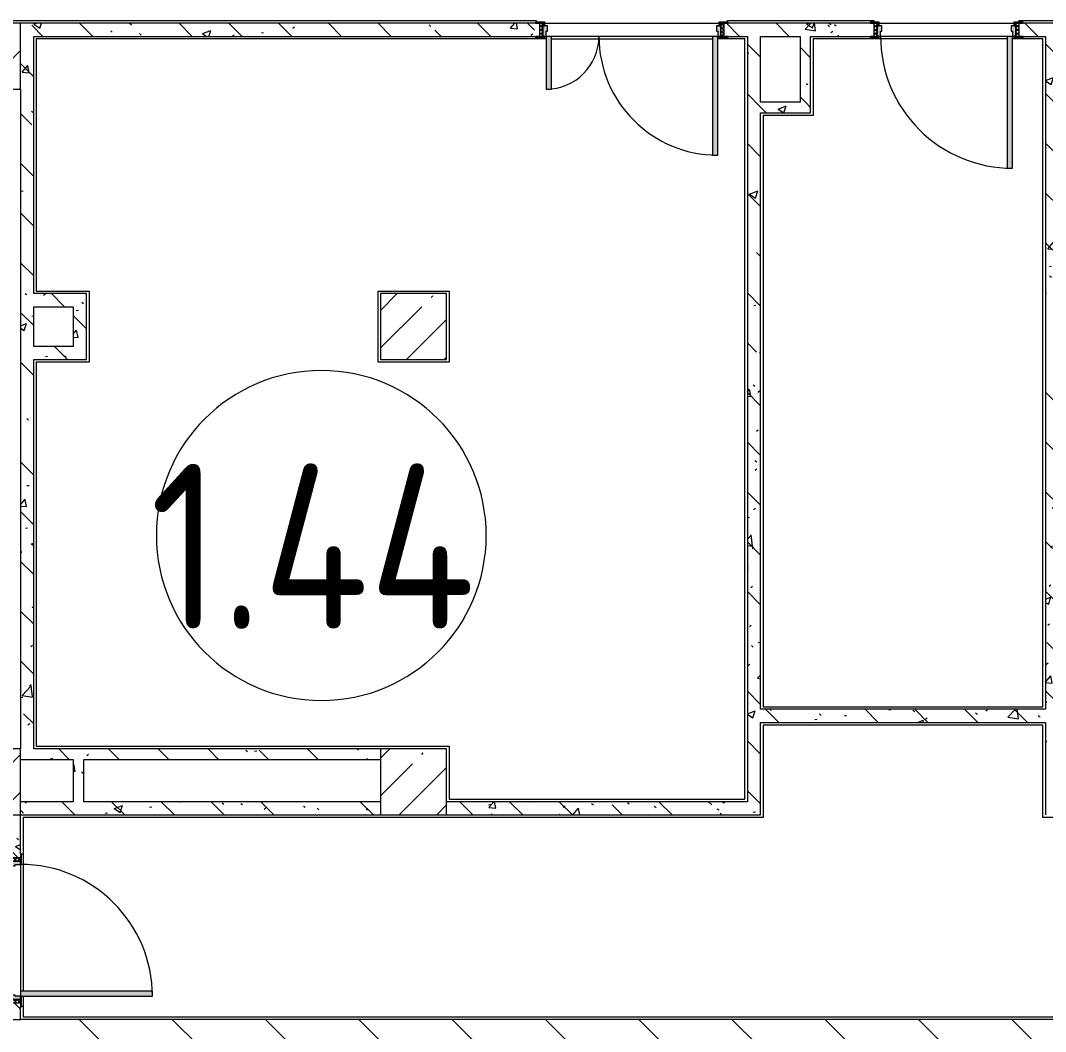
# Model space of a CAD drawing. Header units: millimetres. Extents: x 3991 to 282775, y -8553 to 29560.
# Drawn here: x 219625 to 227395, y 13509 to 21170 of the extents above; entities that cross this region are included whole.
import ezdxf

# ---------------------------------------------------------------- set-up
doc = ezdxf.new("R2010")
doc.units = ezdxf.units.MM
for name, color, linetype, lineweight in [('A-AREA-IDEN', 7, 'Continuous', 9), ('A-WALL', 7, 'Continuous', 9), ('I-WALL-3', 7, 'Continuous', 5), ('S-COLS', 7, 'Continuous', 5)]:
    doc.layers.add(name, color=color, linetype=linetype, lineweight=lineweight)
for name, color, linetype, lineweight, true_color in [('A-DOOR-3', 7, 'Continuous', 5, 0xaaaaaa), ('A-DOOR-4', 7, 'Continuous', 5, 0xe2e2e2), ('A-DOOR-FRAM-2', 7, 'Continuous', 5, 0xe2e2e2), ('A-DOOR-FRAM-3', 7, 'Continuous', 5, 0xaaaaaa), ('A-FLOR-1', 7, 'Continuous', 5, 0xaaaaaa), ('I-WALL-4', 7, 'Continuous', 5, 0x787878)]:
    doc.layers.add(name, color=color, linetype=linetype, lineweight=lineweight, true_color=true_color)
doc.styles.add('GOST Common_3', font='GOST_Common.ttf', dxfattribs={"width": 0.9, "height": 1250})
pattern_1 = [(135, (148815.1, 0), (-377.1708, -377.1708), [533.4, -88.9, 17.78, -88.9]), (135, (148815.1, 376.94), (-377.1708, -377.1708), []), (50, (148815.1, 0), (637.6445, -55.7866), [66.675, -733.425]), (355, (148815.1, 0), (-123.3494, 668.699), [53.34, -586.74]), (100.451, (148868.2, -4.65), (514.299, 612.908), [56.665, -623.315]), (46.184, (148815.1, 177.8), (948.7764, -147.15), [100.012, -1100.137]), (96.636, (148894.15, 165.5), (830.909, 865.997), [84.998, -934.973]), (351.184, (148815.1, 177.8), (830.918, 865.988), [80.01, -880.11]), (21, (148904, 133.35), (530.6506, -357.9283), [66.675, -733.425]), (326, (148904, 133.35), (216.308, 644.6585), [53.34, -586.74]), (71.451, (148948.2, 103.5), (746.9596, 286.7243), [56.665, -623.315]), (37.5, (148815.09, 0), (10.81053, 295.9426), [16.764, -562.864, 16.764, -578.866, -588.962]), (37.5, (148815.09, 0), (10.81053, 295.9426), [-1175.258, 16.764, -572.198]), (7.5, (148815.1, 0), (233.8692, 350.6318), [16.764, -322.834, 16.764, -549.529, -224.472]), (7.5, (148815.1, 0), (233.8692, 350.6318), [-905.891, 16.764, -207.708]), (327.5, (148616.84, 0), (474.5678, -20.0513), [16.764, -205.486, 16.764, -676.656, -920.115]), (327.5, (148616.84, 0), (474.5678, -20.0513), [-915.67, 16.764, -903.351]), (317.5, (148527.94, 0), (518.4522, 88.9934), [16.764, -272.161, 16.764, -443.738, -653.415]), (317.5, (148527.94, 0), (518.4522, 88.9934), [-749.427, 16.764, -636.651])]
pattern_2 = [(135, (1751.41, 114.685), (-14.14214, -14.14214), []), (225, (1751.41, 114.685), (14.14214, -14.14214), [])]
pattern_3 = [(45, (-371.384, 114.685), (-14.1421, 14.1421), []), (135, (-371.384, 114.685), (-14.1421, -14.1421), [])]

# ---------------------------------------------------------------- blocks, each defined once
blk = doc.blocks.new('110_Дверь_СКБ_2Ст - Д-10а_п__ СОШ_Дв_1450x2100h_Горячий цех 2-32185694-Общий план 1 этажа с размещением фрагментов 1_1-1_9')
at = {"layer": 'A-DOOR-3'}
h = blk.add_hatch(dxfattribs=at)
h.set_pattern_fill('FP_95', color=256, style=0, pattern_type=2)
h.set_pattern_definition([(135, (1601.41, 114.685), (-14.14214, -14.14214), []), (225, (1601.41, 114.685), (14.14214, -14.14214), [])])
h.paths.add_polyline_path([(712.5, 50), (687.5, 50), (687.5, -50), (712.5, -50)])
at = {"layer": 'A-DOOR-4'}
for points in [[(-637.5, 950), (-637.5, 50), (-597.5, 50), (-597.5, 950)], [(622.5, 450), (622.5, 50), (662.5, 50), (662.5, 450)]]:
    blk.add_hatch(color=256, dxfattribs=at).paths.add_polyline_path(points)
h = blk.add_hatch(color=256, dxfattribs=at)
h.paths.add_polyline_path([(662.5, 50), (662.5, 10), (652.5, 10), (652.5, -30), (687.5, -30), (687.5, 50), (672.5, 50)])
h.paths.add_polyline_path([(-647.5, 50), (-662.5, 50), (-662.5, -30), (-627.5, -30), (-627.5, 10), (-637.5, 10), (-637.5, 50)])
at = {"layer": 'A-DOOR-FRAM-2'}
for points in [[(-711.5, 58), (-717.5, 58), (-717.5, 50), (-647.5, 50), (-647.5, 58), (-695.1, 58)], [(742.5, 58), (672.5, 58), (672.5, 50), (742.5, 50)], [(-695.1, -50), (-717.5, -50), (-717.5, -58), (-647.5, -58), (-647.5, -50), (-687.5, -50)], [(-662.5, -30), (-662.5, -50), (-647.5, -50), (-647.5, -30)], [(672.5, -30), (672.5, -50), (687.5, -50), (687.5, -30)], [(672.5, -50), (672.5, -58), (742.5, -58), (737.5, -50), (687.5, -50)]]:
    blk.add_hatch(color=256, dxfattribs=at).paths.add_polyline_path(points)
at = {"layer": 'A-DOOR-FRAM-3'}
h = blk.add_hatch(dxfattribs=at)
h.set_pattern_fill('FP_96', color=256, style=0, pattern_type=2)
h.set_pattern_definition([(45, (-521.384, 114.685), (-14.1421, 14.1421), []), (135, (-521.384, 114.685), (-14.1421, -14.1421), [])])
h.paths.add_polyline_path([(-687.5, 50), (-687.5, -50), (-662.5, -50), (-662.5, 50)])
at = {"layer": 'A-DOOR-3'}
for p, q in [((-637.5, 950), (-637.5, 50)), ((-597.5, 950), (-637.5, 950)), ((-597.5, 50), (-597.5, 950)), ((662.5, 450), (622.5, 450)), ((622.5, 450), (622.5, 50)), ((662.5, 50), (662.5, 450)), ((-637.5, 50), (-597.5, 50)), ((622.5, 50), (662.5, 50))]:
    blk.add_line(p, q, dxfattribs=at)
for centre, radius, start, end in [((-637.5, 50), 900, 0, 90), ((662.5, 50), 400, 90, 180)]:
    blk.add_arc(centre, radius, start, end, dxfattribs=at)
at = {"layer": 'A-DOOR-FRAM-3'}
for p, q in [((-647.5, 58), (-717.5, 58)), ((-717.5, 58), (-717.5, 50)), ((-717.5, 50), (-647.5, 50)), ((-662.5, 50), (-687.5, 50)), ((-687.5, 50), (-687.5, -50)), ((-637.5, 50), (-662.5, 50)), ((-662.5, 50), (-662.5, -30)), ((-662.5, -50), (-662.5, 50)), ((-647.5, 50), (-647.5, 58)), ((-637.5, 10), (-637.5, 50)), ((-627.5, 10), (-637.5, 10)), ((-627.5, -30), (-627.5, 10)), ((662.5, 10), (652.5, 10)), ((652.5, 10), (652.5, -30)), ((662.5, 50), (662.5, 10)), ((687.5, 50), (662.5, 50)), ((742.5, 58), (672.5, 58)), ((672.5, 58), (672.5, 50)), ((672.5, 50), (742.5, 50)), ((687.5, -30), (687.5, 50)), ((712.5, 50), (687.5, 50)), ((687.5, 50), (687.5, -50)), ((712.5, -50), (712.5, 50)), ((742.5, 50), (742.5, 58)), ((-647.5, -50), (-717.5, -50)), ((-717.5, -50), (-717.5, -58)), ((-717.5, -58), (-647.5, -58)), ((-687.5, -50), (-662.5, -50)), ((-662.5, -30), (-627.5, -30)), ((-647.5, -30), (-662.5, -30)), ((-662.5, -30), (-662.5, -50)), ((-662.5, -50), (-647.5, -50)), ((-647.5, -50), (-647.5, -30)), ((-647.5, -58), (-647.5, -50)), ((652.5, -30), (687.5, -30)), ((687.5, -30), (672.5, -30)), ((672.5, -30), (672.5, -50)), ((672.5, -50), (687.5, -50)), ((742.5, -50), (672.5, -50)), ((672.5, -50), (672.5, -58)), ((672.5, -58), (742.5, -58)), ((687.5, -50), (687.5, -30)), ((687.5, -50), (712.5, -50)), ((742.5, -58), (742.5, -50))]:
    blk.add_line(p, q, dxfattribs=at)
blk = doc.blocks.new('110_Дверь_СКБ_1Ст_Внутренняя1 - Д-11п 1100x2100h_кладовые _все__ коридор _между помещениями блока столовой__ моечные _все_ 2-32102277-Общий план 1 этажа с размещением фрагментов 1_1-1_9')
at = {"layer": 'A-DOOR-3'}
h = blk.add_hatch(dxfattribs=at)
h.set_pattern_fill('FP_51', color=256, style=0, pattern_type=2)
h.set_pattern_definition(pattern_2)
h.paths.add_polyline_path([(537.5, -50), (562.5, -50), (562.5, 50), (537.5, 50), (537.5, -0.1)])
at = {"layer": 'A-DOOR-4'}
h = blk.add_hatch(color=256, dxfattribs=at)
h.paths.add_polyline_path([(-477.5, -30), (-477.5, 10), (-487.5, 10), (-487.5, 50), (-512.5, 50), (-512.5, -30), (-487.5, -30)])
h.paths.add_polyline_path([(512.5, -30), (537.5, -30), (537.5, 50), (512.5, 50), (512.5, 10), (502.5, 10), (502.5, -30)])
at = {"layer": 'A-DOOR-FRAM-2'}
for points in [[(-487.5, 50), (-447.5, 50), (-447.5, 1050), (-487.5, 1050), (-487.5, 70)], [(-537.5, 50), (-497.5, 50), (-497.5, 58), (-567.5, 58), (-567.5, 50)], [(592.5, 50), (592.5, 58), (522.5, 58), (522.5, 50), (562.5, 50)], [(-567.5, -58), (-497.5, -58), (-497.5, -50), (-567.5, -50)], [(-512.5, -50), (-497.5, -50), (-497.5, -30), (-512.5, -30)], [(522.5, -50), (537.5, -50), (537.5, -30), (522.5, -30)], [(592.5, -58), (592.5, -50), (522.5, -50), (522.5, -58), (562.5, -58)]]:
    blk.add_hatch(color=256, dxfattribs=at).paths.add_polyline_path(points)
at = {"layer": 'A-DOOR-FRAM-3'}
h = blk.add_hatch(dxfattribs=at)
h.set_pattern_fill('FP_56', color=256, style=0, pattern_type=2)
h.set_pattern_definition(pattern_3)
h.paths.add_polyline_path([(-537.5, -50), (-512.5, -50), (-512.5, 50), (-537.5, 50), (-537.5, -0.1)])
at = {"layer": 'A-DOOR-3'}
for p, q in [((-487.5, 1050), (-487.5, 50)), ((-447.5, 1050), (-487.5, 1050)), ((-447.5, 50), (-447.5, 1050)), ((-487.5, 50), (-447.5, 50))]:
    blk.add_line(p, q, dxfattribs=at)
blk.add_arc((-487.5, 50), 1000, 360, 90, dxfattribs=at)
at = {"layer": 'A-DOOR-FRAM-3'}
for p, q in [((-497.5, 58), (-567.5, 58)), ((-567.5, 58), (-567.5, 50)), ((-567.5, 50), (-497.5, 50)), ((-512.5, 50), (-537.5, 50)), ((-537.5, 50), (-537.5, -50)), ((-487.5, 50), (-512.5, 50)), ((-512.5, 50), (-512.5, -30)), ((-512.5, -50), (-512.5, 50)), ((-497.5, 50), (-512.5, 50)), ((-512.5, 50), (-512.5, 49)), ((-512.5, 49), (-497.5, 49)), ((-497.5, 50), (-497.5, 58)), ((-497.5, 49), (-497.5, 50)), ((-487.5, 10), (-487.5, 50)), ((-477.5, 10), (-487.5, 10)), ((-477.5, -30), (-477.5, 10)), ((512.5, 10), (502.5, 10)), ((502.5, 10), (502.5, -30)), ((512.5, 50), (512.5, 10)), ((537.5, 50), (512.5, 50)), ((592.5, 58), (522.5, 58)), ((522.5, 58), (522.5, 50)), ((537.5, 50), (522.5, 50)), ((522.5, 50), (522.5, 49)), ((522.5, 50), (592.5, 50)), ((522.5, 49), (537.5, 49)), ((537.5, -30), (537.5, 50)), ((562.5, 50), (537.5, 50)), ((537.5, 50), (537.5, -50)), ((537.5, 49), (537.5, 50)), ((562.5, -50), (562.5, 50)), ((592.5, 50), (592.5, 58)), ((-497.5, -50), (-567.5, -50)), ((-567.5, -50), (-567.5, -58)), ((-567.5, -58), (-497.5, -58)), ((-537.5, -50), (-512.5, -50)), ((-512.5, -30), (-477.5, -30)), ((-497.5, -30), (-512.5, -30)), ((-512.5, -30), (-512.5, -50)), ((-512.5, -50), (-497.5, -50)), ((-497.5, -50), (-497.5, -30)), ((-497.5, -58), (-497.5, -50)), ((502.5, -30), (537.5, -30)), ((537.5, -30), (522.5, -30)), ((522.5, -30), (522.5, -50)), ((522.5, -50), (537.5, -50)), ((592.5, -50), (522.5, -50)), ((522.5, -50), (522.5, -58)), ((522.5, -58), (592.5, -58)), ((537.5, -50), (537.5, -30)), ((537.5, -50), (562.5, -50)), ((592.5, -58), (592.5, -50))]:
    blk.add_line(p, q, dxfattribs=at)
blk = doc.blocks.new('BSC_Колонна _Прямоугольная - 500х500-V178-Общий план 1 этажа с размещением фрагментов 1_1-1_9')
at = {"layer": 'S-COLS'}
h = blk.add_hatch(dxfattribs=at)
h.set_pattern_fill('FP_131', color=256, style=0, pattern_type=2)
h.set_pattern_definition([(45, (-70560, -15400), (-285.1231, 285.1231), []), (45, (-70274.88, -15400), (-285.1231, 285.1231), [504.031, -100.806, 16.764, -84.042])])
h.paths.add_polyline_path([(-250, -250), (250, -250), (250, 250), (-250, 250), (-250, 124.8)])
for p, q in [((250, 250), (-250, 250)), ((-250, 250), (-250, -250)), ((250, -250), (250, 250)), ((-250, -250), (250, -250))]:
    blk.add_line(p, q, dxfattribs=at)
blk = doc.blocks.new('BSC_Колонна _Прямоугольная - 500х500-V179-Общий план 1 этажа с размещением фрагментов 1_1-1_9')
at = {"layer": 'S-COLS'}
h = blk.add_hatch(dxfattribs=at)
h.set_pattern_fill('FP_132', color=256, style=0, pattern_type=2)
h.set_pattern_definition([(45, (-73790, -15400), (-285.1231, 285.1231), []), (45, (-73504.88, -15400), (-285.1231, 285.1231), [504.031, -100.806, 16.764, -84.042])])
h.paths.add_polyline_path([(-250, -250), (250, -250), (250, 250), (-250, 250), (-250, -194.7)])
for p, q in [((250, 250), (-250, 250)), ((-250, 250), (-250, -250)), ((250, -250), (250, 250)), ((-250, -250), (250, -250))]:
    blk.add_line(p, q, dxfattribs=at)
blk = doc.blocks.new('BSC_Колонна _Прямоугольная - 500х500-V196-Общий план 1 этажа с размещением фрагментов 1_1-1_9')
at = {"layer": 'S-COLS'}
h = blk.add_hatch(dxfattribs=at)
h.set_pattern_fill('FP_144', color=256, style=0, pattern_type=2)
h.set_pattern_definition([(45, (-70560, -20900), (-285.1231, 285.1231), []), (45, (-70274.88, -20900), (-285.1231, 285.1231), [504.031, -100.806, 16.764, -84.042])])
h.paths.add_polyline_path([(250, -250), (250, 250), (-250, 250), (-250, -250), (230, -250)])
for p, q in [((250, 250), (-250, 250)), ((-250, 250), (-250, -250)), ((250, -250), (250, 250)), ((-250, -250), (250, -250))]:
    blk.add_line(p, q, dxfattribs=at)
blk = doc.blocks.new('BSC_Колонна _Прямоугольная - 500х500-V198-Общий план 1 этажа с размещением фрагментов 1_1-1_9')
at = {"layer": 'S-COLS'}
h = blk.add_hatch(dxfattribs=at)
h.set_pattern_fill('FP_147', color=256, style=0, pattern_type=2)
h.set_pattern_definition([(45, (-73790, -18850), (-285.1231, 285.1231), []), (45, (-73504.88, -18850), (-285.1231, 285.1231), [504.031, -100.806, 16.764, -84.042])])
h.paths.add_polyline_path([(250, -250), (246.5, 250), (-250, 250), (-250, -250)])
for p, q in [((250, 250), (-250, 250)), ((-250, 250), (-250, -250)), ((250, -250), (250, 250)), ((-250, -250), (250, -250))]:
    blk.add_line(p, q, dxfattribs=at)
blk = doc.blocks.new('110_Дверь_СКБ_1Ст_Внутренняя1 - Д-12 EIW 1100x2100h_кладовые _все__ коридор _между помещениями блока столовой__ моечные _все_-32933558-Общий план 1 этажа с размещением фрагментов 1_1-1_9')
at = {"layer": 'A-DOOR-3'}
h = blk.add_hatch(dxfattribs=at)
h.set_pattern_fill('FP_51', color=256, style=0, pattern_type=2)
h.set_pattern_definition(pattern_2)
h.paths.add_polyline_path([(562.5, 50), (537.5, 50), (537.5, -50), (562.5, -50)])
at = {"layer": 'A-DOOR-4'}
h = blk.add_hatch(color=256, dxfattribs=at)
h.paths.add_polyline_path([(537.5, -30), (537.5, 50), (512.5, 50), (512.5, 10), (502.5, 10), (502.5, -30), (512.5, -30)])
h.paths.add_polyline_path([(-477.5, -6), (-477.5, 10), (-487.5, 10), (-487.5, 50), (-512.5, 50), (-512.5, -30), (-477.5, -30)])
at = {"layer": 'A-DOOR-FRAM-2'}
for points in [[(512.5, 863.5), (512.5, 1050), (472.5, 1050), (472.5, 50), (512.5, 50), (512.5, 645.8)], [(-497.5, 58), (-567.5, 58), (-562.5, 50), (-497.5, 50)], [(592.5, 58), (522.5, 58), (522.5, 50), (592.5, 50)], [(-497.5, -58), (-497.5, -50), (-567.5, -50), (-562.5, -58), (-512.5, -58)], [(-497.5, -30), (-512.5, -30), (-512.5, -50), (-497.5, -50)], [(537.5, -30), (522.5, -30), (522.5, -50), (537.5, -50)], [(592.5, -58), (587.5, -50), (522.5, -50), (522.5, -58), (587.5, -58)]]:
    blk.add_hatch(color=256, dxfattribs=at).paths.add_polyline_path(points)
at = {"layer": 'A-DOOR-FRAM-3'}
h = blk.add_hatch(dxfattribs=at)
h.set_pattern_fill('FP_56', color=256, style=0, pattern_type=2)
h.set_pattern_definition(pattern_3)
h.paths.add_polyline_path([(-512.5, 50), (-537.5, 50), (-537.5, -50), (-512.5, -50)])
at = {"layer": 'A-DOOR-3'}
for p, q in [((512.5, 1050), (472.5, 1050)), ((472.5, 1050), (472.5, 50)), ((512.5, 50), (512.5, 1050)), ((472.5, 50), (512.5, 50))]:
    blk.add_line(p, q, dxfattribs=at)
blk.add_arc((512.5, 50), 1000, 90, 180, dxfattribs=at)
at = {"layer": 'A-DOOR-FRAM-3'}
for p, q in [((-497.5, 58), (-567.5, 58)), ((-567.5, 58), (-567.5, 50)), ((-567.5, 50), (-497.5, 50)), ((-512.5, 50), (-537.5, 50)), ((-537.5, 50), (-537.5, -50)), ((-487.5, 50), (-512.5, 50)), ((-512.5, 50), (-512.5, -30)), ((-512.5, -50), (-512.5, 50)), ((-497.5, 50), (-512.5, 50)), ((-512.5, 50), (-512.5, 49)), ((-512.5, 49), (-497.5, 49)), ((-497.5, 50), (-497.5, 58)), ((-497.5, 49), (-497.5, 50)), ((-487.5, 10), (-487.5, 50)), ((-477.5, 10), (-487.5, 10)), ((-477.5, -30), (-477.5, 10)), ((512.5, 10), (502.5, 10)), ((502.5, 10), (502.5, -30)), ((512.5, 50), (512.5, 10)), ((537.5, 50), (512.5, 50)), ((592.5, 58), (522.5, 58)), ((522.5, 58), (522.5, 50)), ((537.5, 50), (522.5, 50)), ((522.5, 50), (522.5, 49)), ((522.5, 50), (592.5, 50)), ((522.5, 49), (537.5, 49)), ((537.5, -30), (537.5, 50)), ((562.5, 50), (537.5, 50)), ((537.5, 50), (537.5, -50)), ((537.5, 49), (537.5, 50)), ((562.5, -50), (562.5, 50)), ((592.5, 50), (592.5, 58)), ((-497.5, -50), (-567.5, -50)), ((-567.5, -50), (-567.5, -58)), ((-567.5, -58), (-497.5, -58)), ((-537.5, -50), (-512.5, -50)), ((-512.5, -30), (-477.5, -30)), ((-497.5, -30), (-512.5, -30)), ((-512.5, -30), (-512.5, -50)), ((-512.5, -50), (-497.5, -50)), ((-497.5, -50), (-497.5, -30)), ((-497.5, -58), (-497.5, -50)), ((502.5, -30), (537.5, -30)), ((537.5, -30), (522.5, -30)), ((522.5, -30), (522.5, -50)), ((522.5, -50), (537.5, -50)), ((592.5, -50), (522.5, -50)), ((522.5, -50), (522.5, -58)), ((522.5, -58), (592.5, -58)), ((537.5, -50), (537.5, -30)), ((537.5, -50), (562.5, -50)), ((592.5, -58), (592.5, -50))]:
    blk.add_line(p, q, dxfattribs=at)
blk = doc.blocks.new('Марка_Помещения - Номер-25198446-Общий план 1 этажа с размещением фрагментов 1_1-1_9')
at = {"layer": 'A-AREA-IDEN'}
for start, end in [(360, 180), (180, 360)]:
    blk.add_arc((0, 0), 2.5, start, end, dxfattribs=at)

msp = doc.modelspace()

# ---------------------------------------------------------------- hatches: boundary and pattern name
at = {"layer": 'I-WALL-3'}
h = msp.add_hatch(dxfattribs=at)
h.set_pattern_fill('FP_72', color=256, style=0, pattern_type=2)
h.set_pattern_definition([(135, (148815.1, 0), (-353.5534, -353.5534), [])])
h.paths.add_polyline_path([(224911.1, 13400), (233515.1, 13400), (233515.1, 13600), (217465.1, 13600), (217465.1, 13400), (223012.9, 13400)])
at = {"layer": 'I-WALL-4'}
h = msp.add_hatch(dxfattribs=at)
h.set_pattern_fill('FP_86', color=256, style=0, pattern_type=2)
h.set_pattern_definition(pattern_1)
h.paths.add_polyline_path([(217900.1, 21050), (217900.1, 21150), (217085.1, 21150), (217085.1, 21050), (217870.1, 21050)])
h.paths.add_polyline_path([(227394.9, 21050), (227394.9, 21150), (227194.9, 21150), (227194.9, 21050), (227374.9, 21050)])
h.paths.add_polyline_path([(224983.9, 21050), (226094.9, 21050), (226094.9, 21150), (224959.9, 21150), (224959.9, 21050), (224967.5, 21050)])
h.paths.add_polyline_path([(221058.2, 21050), (223559.9, 21050), (223559.9, 21150), (219625.1, 21150), (219625.1, 21050), (220442.4, 21050)])
h.paths.add_polyline_path([(219030.1, 21050), (219125.1, 21050), (219125.1, 21150), (219000.1, 21150), (219000.1, 21050), (219025.1, 21050)])
h = msp.add_hatch(dxfattribs=at)
h.set_pattern_fill('FP_86', color=256, style=0, pattern_type=2)
h.set_pattern_definition(pattern_1)
h.paths.add_polyline_path([(227394.9, 15150), (227395.1, 15150.8), (227395.1, 15650), (227494.9, 15650), (227494.9, 18600), (227395.1, 18600), (227395.1, 19100), (227494.9, 19100), (227494.9, 21150), (227394.9, 21150), (227394.9, 15325.4)])
h = msp.add_hatch(dxfattribs=at)
h.set_pattern_fill('FP_86', color=256, style=0, pattern_type=2)
h.set_pattern_definition(pattern_1)
h.paths.add_polyline_path([(219625.1, 15570), (219725.1, 15570), (219725.1, 21050), (219625.1, 21050), (219625.1, 15650)])
h = msp.add_hatch(dxfattribs=at)
h.set_pattern_fill('FP_86', color=256, style=0, pattern_type=2)
h.set_pattern_definition(pattern_1)
h.paths.add_polyline_path([(225234.9, 15150), (225234.9, 21050), (225134.9, 21047.1), (225134.9, 15150)])
h = msp.add_hatch(dxfattribs=at)
h.set_pattern_fill('FP_86', color=256, style=0, pattern_type=2)
h.set_pattern_definition(pattern_1)
h.paths.add_polyline_path([(225614.6, 20550), (225614.6, 21050), (225534.6, 21050), (225534.6, 20550)])
h = msp.add_hatch(dxfattribs=at)
h.set_pattern_fill('FP_86', color=256, style=0, pattern_type=2)
h.set_pattern_definition(pattern_1)
h.paths.add_polyline_path([(225614.6, 20470), (225614.6, 20550), (225234.9, 20550), (225234.9, 20470), (225534.6, 20470)])
h = msp.add_hatch(dxfattribs=at)
h.set_pattern_fill('FP_86', color=256, style=0, pattern_type=2)
h.set_pattern_definition(pattern_1)
h.paths.add_polyline_path([(220025.1, 19000), (220025.1, 19100), (219725.1, 19100), (219730.2, 19000), (219745.1, 19000)])
h = msp.add_hatch(dxfattribs=at)
h.set_pattern_fill('FP_86', color=256, style=0, pattern_type=2)
h.set_pattern_definition(pattern_1)
h.paths.add_polyline_path([(220125.1, 18700), (220125.1, 19100), (220025.1, 19100), (220025.1, 18700)])
h = msp.add_hatch(dxfattribs=at)
h.set_pattern_fill('FP_86', color=256, style=0, pattern_type=2)
h.set_pattern_definition(pattern_1)
h.paths.add_polyline_path([(220125.1, 18600), (220125.1, 18700), (219725.1, 18700), (219729.3, 18600), (219745.1, 18600)])
h = msp.add_hatch(dxfattribs=at)
h.set_pattern_fill('FP_86', color=256, style=0, pattern_type=2)
h.set_pattern_definition(pattern_1)
h.paths.add_polyline_path([(225234.9, 15850), (227394.9, 15850), (227394.9, 15950), (225234.9, 15950)])
h = msp.add_hatch(dxfattribs=at)
h.set_pattern_fill('FP_86', color=256, style=0, pattern_type=2)
h.set_pattern_definition(pattern_1)
h.paths.add_polyline_path([(222355.1, 15570), (222355.1, 15650), (219725.1, 15650), (219725.1, 15570), (222335.1, 15570)])
h = msp.add_hatch(dxfattribs=at)
h.set_pattern_fill('FP_86', color=256, style=0, pattern_type=2)
h.set_pattern_definition(pattern_1)
h.paths.add_polyline_path([(220025.1, 15250), (220105.1, 15250), (220105.1, 15570), (220025.1, 15570), (220025.1, 15428.6)])
h = msp.add_hatch(dxfattribs=at)
h.set_pattern_fill('FP_86', color=256, style=0, pattern_type=2)
h.set_pattern_definition(pattern_1)
h.paths.add_polyline_path([(225114.9, 15150), (225134.9, 15150), (225134.9, 15250), (222855.1, 15250), (222855.1, 15150), (224967.5, 15150)])
h.paths.add_polyline_path([(219645.1, 15150), (222355.1, 15150), (222355.1, 15250), (219625.1, 15250), (219625.1, 15150)])
h = msp.add_hatch(dxfattribs=at)
h.set_pattern_fill('FP_86', color=256, style=0, pattern_type=2)
h.set_pattern_definition(pattern_1)
h.paths.add_polyline_path([(219570.8, 13600), (219625.1, 13600), (219625.1, 13725), (219525.1, 13725), (219525.1, 13600), (219545.1, 13600)])
h.paths.add_polyline_path([(219525.1, 14825), (219625.1, 14825), (219625.1, 15150), (219525.1, 15150), (219525.1, 14850)])

# ---------------------------------------------------------------- linework, layer by layer
at = {"layer": 'A-FLOR-1'}
for p, q in [((219000.1, 21170), (223534.9, 21170)), ((223534.9, 21170), (223534.9, 21158)), ((224983.9, 21158), (224983.9, 21170)), ((224983.9, 21170), (226094.9, 21170)), ((226094.9, 21170), (226094.9, 21158)), ((227194.9, 21158), (227194.9, 21170)), ((227194.9, 21170), (227514.9, 21170)), ((223609.9, 21030), (219745.1, 21030)), ((219745.1, 21030), (219745.1, 19120)), ((223534.9, 21042), (223534.9, 21030)), ((223649.9, 21030), (224869.9, 21030)), ((225114.9, 21030), (224909.9, 21030)), ((224983.9, 21030), (224983.9, 21042)), ((225114.9, 15270), (225114.9, 21030)), ((227104.9, 21030), (225634.6, 21030)), ((225634.6, 21030), (225634.6, 20450)), ((226094.9, 21042), (226094.9, 21030)), ((227374.9, 21030), (227144.9, 21030)), ((227194.9, 21030), (227194.9, 21042)), ((227374.9, 15970), (227374.9, 21030)), ((225634.6, 20450), (225254.9, 20450)), ((225254.9, 20450), (225254.9, 15970)), ((219745.1, 19120), (220145.1, 19120)), ((220145.1, 19120), (220145.1, 18580)), ((222335.1, 18580), (222335.1, 19120)), ((222335.1, 19120), (222875.1, 19120)), ((222875.1, 19120), (222875.1, 18580)), ((220145.1, 18580), (219745.1, 18580)), ((219745.1, 18580), (219745.1, 15670)), ((222875.1, 18580), (222335.1, 18580)), ((225254.9, 15970), (227374.9, 15970)), ((227375.1, 15830), (225254.9, 15830)), ((225254.9, 15830), (225254.9, 15130)), ((227375.1, 15130), (227375.1, 15830)), ((219745.1, 15670), (222875.1, 15670)), ((222875.1, 15670), (222875.1, 15270)), ((222875.1, 15270), (225114.9, 15270)), ((225254.9, 15130), (219645.1, 15130)), ((219645.1, 15130), (219645.1, 13815)), ((227915.1, 15130), (227375.1, 15130)), ((219645.1, 14850), (219633.1, 14850)), ((219645.1, 13775), (219645.1, 13620)), ((219633.1, 13700), (219645.1, 13700)), ((219645.1, 13620), (233955.1, 13620))]:
    msp.add_line(p, q, dxfattribs=at)
at = {"layer": 'A-WALL'}
msp.add_line((219525.1, 13600), (219625.1, 13600), dxfattribs=at)
at = {"layer": 'I-WALL-3'}
for p, q in [((223529.9, 21150), (219625.1, 21150)), ((223599.9, 21150), (224919.9, 21150)), ((226064.9, 21150), (224989.9, 21150)), ((226134.9, 21150), (227154.9, 21150)), ((227494.9, 21150), (227224.9, 21150)), ((219725.1, 19100), (219725.1, 21050)), ((219725.1, 21050), (223529.9, 21050)), ((224869.9, 21050), (223649.9, 21050)), ((224989.9, 21050), (225134.9, 21050)), ((225134.9, 21050), (225134.9, 15250)), ((225234.9, 20550), (225234.9, 21050)), ((225234.9, 21050), (225534.6, 21050)), ((225534.6, 21050), (225534.6, 20550)), ((225614.6, 21050), (226064.9, 21050)), ((225614.6, 20470), (225614.6, 21050)), ((227104.9, 21050), (226144.9, 21050)), ((227224.9, 21050), (227394.9, 21050)), ((227394.9, 21050), (227394.9, 15950)), ((219625.1, 20650), (219625.1, 15650)), ((225534.6, 20550), (225234.9, 20550)), ((225234.9, 15950), (225234.9, 20470)), ((225234.9, 20470), (225614.6, 20470)), ((220125.1, 19100), (219725.1, 19100)), ((220125.1, 18600), (220125.1, 19100)), ((219725.1, 18700), (219725.1, 19000)), ((219725.1, 19000), (220025.1, 19000)), ((220025.1, 19000), (220025.1, 18700)), ((220025.1, 18700), (219725.1, 18700)), ((219725.1, 15650), (219725.1, 18600)), ((219725.1, 18600), (220125.1, 18600)), ((227394.9, 15950), (225234.9, 15950)), ((225234.9, 15150), (225234.9, 15850)), ((225234.9, 15850), (227394.9, 15850)), ((227394.9, 15850), (227394.9, 15150)), ((222355.1, 15650), (219725.1, 15650)), ((219625.1, 15570), (220025.1, 15570)), ((220025.1, 15570), (220025.1, 15250)), ((220105.1, 15250), (220105.1, 15570)), ((220105.1, 15570), (222355.1, 15570)), ((220025.1, 15250), (219625.1, 15250)), ((222355.1, 15250), (220105.1, 15250)), ((225134.9, 15250), (222855.1, 15250)), ((219625.1, 15150), (222355.1, 15150)), ((219625.1, 14855), (219625.1, 15150)), ((222855.1, 15150), (225134.9, 15150)), ((225134.9, 15150), (225234.9, 15150)), ((219625.1, 14775), (219625.1, 13815)), ((219625.1, 13600), (219625.1, 13695)), ((233925.1, 13600), (219625.1, 13600))]:
    msp.add_line(p, q, dxfattribs=at)

# ---------------------------------------------------------------- block references
at = {"layer": 'A-AREA-IDEN', "xscale": 499.9999999999995, "yscale": 499.9999999999995, "zscale": 499.9999999999995}
msp.add_blockref('Марка_Помещения - Номер-25198446-Общий план 1 этажа с размещением фрагментов 1_1-1_9', (221905.4, 17267.3), dxfattribs=at)
at = {"layer": 'A-DOOR-3'}
for name, p, rotation in [('110_Дверь_СКБ_2Ст - Д-10а_п__ СОШ_Дв_1450x2100h_Горячий цех 2-32185694-Общий план 1 этажа с размещением фрагментов 1_1-1_9', (224272.4, 21100), 180), ('110_Дверь_СКБ_1Ст_Внутренняя1 - Д-11п 1100x2100h_кладовые _все__ коридор _между помещениями блока столовой__ моечные _все_ 2-32102277-Общий план 1 этажа с размещением фрагментов 1_1-1_9', (226657.4, 21100), 180), ('110_Дверь_СКБ_1Ст_Внутренняя1 - Д-12 EIW 1100x2100h_кладовые _все__ коридор _между помещениями блока столовой__ моечные _все_-32933558-Общий план 1 этажа с размещением фрагментов 1_1-1_9', (219575.1, 14287.5), 270)]:
    msp.add_blockref(name, p, dxfattribs=dict(at, rotation=rotation))
at = {"layer": 'S-COLS'}
for name, p in [('BSC_Колонна _Прямоугольная - 500х500-V196-Общий план 1 этажа с размещением фрагментов 1_1-1_9', (219375.1, 20900)), ('BSC_Колонна _Прямоугольная - 500х500-V198-Общий план 1 этажа с размещением фрагментов 1_1-1_9', (222605.1, 18850)), ('BSC_Колонна _Прямоугольная - 500х500-V178-Общий план 1 этажа с размещением фрагментов 1_1-1_9', (219375.1, 15400)), ('BSC_Колонна _Прямоугольная - 500х500-V179-Общий план 1 этажа с размещением фрагментов 1_1-1_9', (222605.1, 15400))]:
    msp.add_blockref(name, p, dxfattribs=at)

# ---------------------------------------------------------------- texts
at = {"layer": 'A-AREA-IDEN', "insert": (220606, 17810.1), "char_height": 1250, "width": 3246.834, "attachment_point": 1, "style": 'GOST Common_3'}
msp.add_mtext('1.44', dxfattribs=at)

doc.saveas('drawing.dxf')
